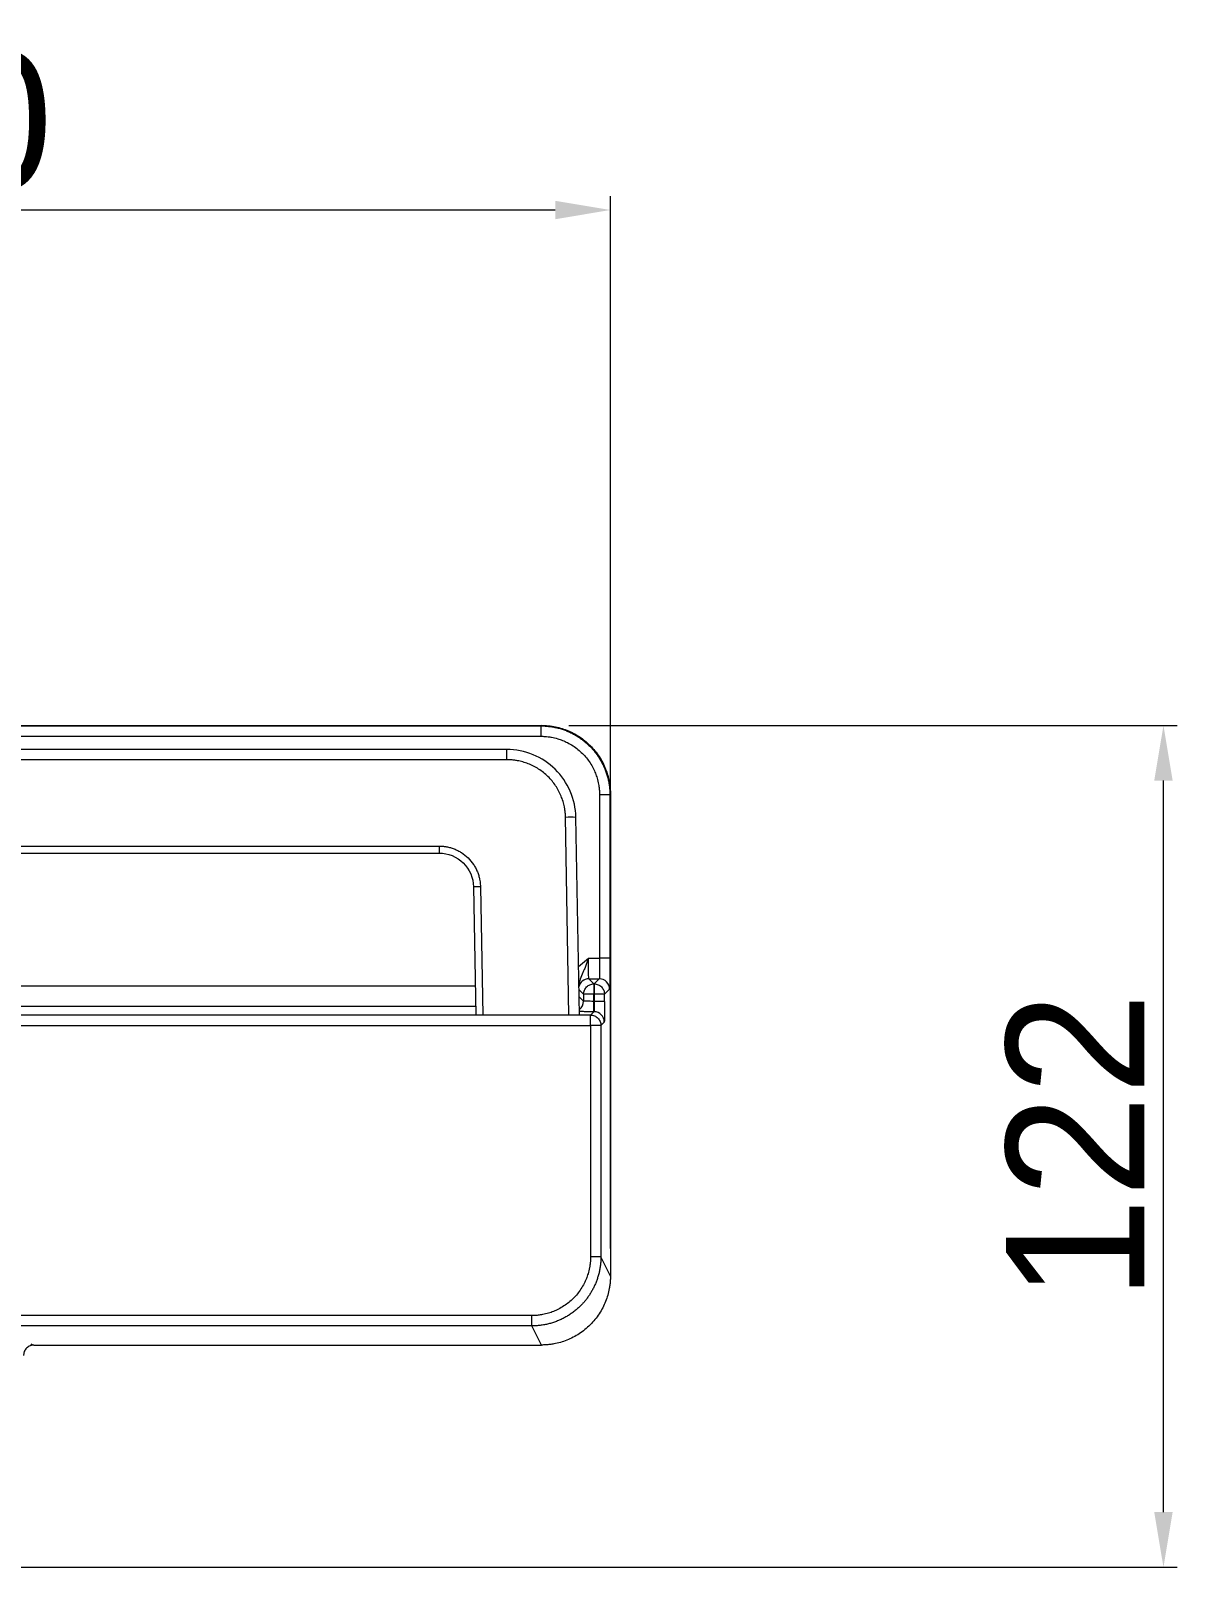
# Model space of a CAD drawing. Extents: x 0 to 3160, y 0 to 2315.
# Drawn here: x 1182.9 to 1348.9, y 456.8 to 679.5 of the extents above; entities that cross this region are included whole.
import ezdxf

# ---------------------------------------------------------------- set-up
doc = ezdxf.new("R2010")
doc.units = 0
doc.header["$LTSCALE"] = 10
doc.header["$MEASUREMENT"] = 0
doc.header["$PDMODE"] = 3
doc.header["$PDSIZE"] = -10
doc.layers.get('0').update_dxf_attribs({"linetype": 'CONTINUOUS'})
doc.layers.get('DEFPOINTS').update_dxf_attribs({"linetype": 'CONTINUOUS'})
doc.styles.add('Daelim Dimension', font='')
doc.styles.get('Daelim Dimension').set_extended_font_data('나눔고딕')
doc.dimstyles.new('DEFAULT', dxfattribs={"dimscale": 2, "dimtxt": 2, "dimasz": 2, "dimexe": 0, "dimexo": 2, "dimgap": 1, "dimtad": 1, "dimdec": 1, "dimzin": 9, "dimdsep": 46, "dimtxsty": 'Daelim Dimension', "dimcen": 0.5, "dimclrd": 252, "dimclre": 252, "dimclrt": 3, "dimadec": 1, "dimazin": 0, "dimtfac": 1, "dimtdec": 1, "dimtix": 1, "dimtmove": 0, "dimatfit": 3, "dimfxl": 1, "dimtolj": 1, "dimtzin": 1, "dimlwd": 9, "dimlwe": 9, "dimarcsym": 0})

# ---------------------------------------------------------------- blocks, each defined once
blk = doc.blocks.new('*D9')
at = {"color": 5, "lineweight": 9, "ltscale": 0.5, "transparency": 16777216}
for p, q in [((816.83, 503.04), (816.83, 655.52)), ((1266.83, 503.04), (1266.83, 655.52)), ((824.83, 653.52), (1258.83, 653.52))]:
    blk.add_line(p, q, dxfattribs=at)
at = {"color": 5, "ltscale": 0.5, "transparency": 16777216}
for points in [[(824.83, 654.85), (824.83, 652.18), (816.83, 653.52)], [(1258.83, 654.85), (1258.83, 652.18), (1266.83, 653.52)]]:
    blk.add_solid(points, dxfattribs=at)
at = {"layer": 'DEFPOINTS', "color": 0, "ltscale": 0.5, "transparency": 16777216}
for p in [(1266.83, 653.52), (816.83, 499.04), (1266.83, 499.04)]:
    blk.add_point(p, dxfattribs=at)
at = {"color": 7, "ltscale": 0.5, "transparency": 16777216, "insert": (1163.75, 666.37), "char_height": 20, "attachment_point": 5, "style": 'Daelim Dimension'}
blk.add_mtext('\\A1;450', dxfattribs=at)
blk = doc.blocks.new('*D10')
at = {"color": 5, "lineweight": 9, "ltscale": 0.5, "transparency": 16777216}
for p, q in [((1260.83, 578.83), (1348.94, 578.83)), ((1346.94, 464.83), (1346.94, 570.83)), ((1175.85, 456.83), (1348.94, 456.83))]:
    blk.add_line(p, q, dxfattribs=at)
at = {"color": 5, "ltscale": 0.5, "transparency": 16777216}
for points in [[(1345.6, 570.83), (1348.27, 570.83), (1346.94, 578.83)], [(1345.6, 464.83), (1348.27, 464.83), (1346.94, 456.83)]]:
    blk.add_solid(points, dxfattribs=at)
at = {"layer": 'DEFPOINTS', "color": 0, "ltscale": 0.5, "transparency": 16777216}
for p in [(1256.83, 578.83), (1346.94, 578.83), (1171.85, 456.83)]:
    blk.add_point(p, dxfattribs=at)
at = {"color": 7, "ltscale": 0.5, "transparency": 16777216, "insert": (1334.15, 517.83), "char_height": 20, "attachment_point": 5, "rotation": 90, "style": 'Daelim Dimension'}
blk.add_mtext('\\A1;122', dxfattribs=at)

msp = doc.modelspace()

# ---------------------------------------------------------------- linework, layer by layer
at = {"color": 7, "linetype": 'Continuous', "lineweight": 15}
for p, q in [((1061.36, 578.83), (1256.83, 578.83)), ((1083.08, 578.76), (1256.76, 578.76)), ((1083.08, 577.26), (1256.76, 577.26)), ((1256.83, 578.83), (1256.76, 578.76)), ((1256.76, 578.76), (1256.76, 577.26)), ((1251.83, 575.33), (1078.23, 575.33)), ((1251.83, 573.86), (1251.83, 575.33)), ((1265.26, 568.76), (1265.26, 545.11)), ((1266.76, 568.76), (1265.26, 568.76)), ((1266.83, 568.83), (1266.76, 568.76)), ((1266.76, 568.76), (1266.76, 545.11)), ((1266.83, 568.83), (1266.83, 499.04)), ((1262.33, 536.85), (1261.83, 565.51)), ((1242.01, 561.35), (1242.01, 560.33)), ((1082.16, 560.33), (1242.01, 560.33)), ((1247, 555.42), (1247.33, 536.85)), ((1263.66, 545.11), (1265.26, 545.11)), ((1266.76, 545.11), (1265.26, 545.11)), ((1264.45, 541.37), (1263.7, 542.11)), ((1263.7, 542.11), (1265.22, 542.11)), ((1264.47, 541.37), (1264.45, 541.37)), ((1265.22, 542.11), (1264.47, 541.37)), ((1264.45, 539.87), (1262.95, 539.87)), ((1262.95, 539.87), (1262.95, 538.87)), ((1264.45, 539.87), (1264.47, 539.87)), ((1264.45, 538.84), (1264.45, 539.87)), ((1264.47, 539.87), (1264.47, 538.84)), ((1265.97, 539.87), (1264.47, 539.87)), ((1266.72, 540.61), (1265.97, 539.87)), ((1265.97, 538.84), (1265.97, 539.87)), ((1247.94, 536.84), (1087.48, 536.84)), ((1247.31, 538.11), (1088.73, 538.11)), ((1247.17, 536.85), (1247.17, 536.93)), ((1261, 536.84), (1248.17, 536.84)), ((1263.95, 536.84), (1261.28, 536.84)), ((1262.5, 536.92), (1262.5, 536.86)), ((1264.45, 537.34), (1263.95, 536.84)), ((1263.95, 535.34), (1263.95, 536.84)), ((1264.45, 538.84), (1264.47, 538.84)), ((1264.45, 537.34), (1264.45, 538.84)), ((1265.97, 538.84), (1264.47, 538.84)), ((1087.48, 535.34), (1263.95, 535.34)), ((1263.95, 535.34), (1263.95, 501.81)), ((1265.45, 535.34), (1263.95, 535.34)), ((1265.95, 535.84), (1265.45, 535.34)), ((1265.45, 535.34), (1265.45, 501.81)), ((1265.45, 501.81), (1263.95, 501.81)), ((1266.83, 499.04), (1265.45, 501.81)), ((1255.45, 493.31), (828.21, 493.31)), ((1255.45, 491.81), (1255.45, 493.31)), ((1255.45, 491.81), (828.21, 491.81)), ((1256.83, 489.04), (1255.45, 491.81)), ((1182.87, 489.19), (1183.33, 489.04)), ((1183.33, 489.04), (1256.83, 489.04))]:
    msp.add_line(p, q, dxfattribs=at)
at = {"color": 8, "linetype": 'Continuous', "lineweight": 15}
for p, q in [((1251.83, 573.86), (1079.72, 573.86)), ((1260.83, 536.84), (1260.33, 565.51)), ((1082.14, 561.35), (1242.01, 561.35)), ((1248, 555.45), (1248.33, 536.84)), ((1262.21, 543.88), (1263.66, 545.11)), ((1088.73, 541.11), (1247.25, 541.11)), ((1262.27, 540.55), (1262.95, 539.87)), ((1262.28, 539.53), (1262.95, 538.87))]:
    msp.add_line(p, q, dxfattribs=at)
at = {"color": 7, "linetype": 'Continuous', "lineweight": 15}
for centre, radius, start, end in [((1261.08, 544.01), 21.51, 88.0018, 91.9982), ((1248.01, 541.1), 14.35, 90.0018, 93.9969), ((1265.22, 540.61), 1.5, 0.0051, 89.9992), ((1264.45, 535.84), 1.5, 0.0058, 89.9945)]:
    msp.add_arc(centre, radius, start, end, dxfattribs=at)
at = {"color": 8, "linetype": 'Continuous', "lineweight": 15}
for centre, start, end in [((1263.7, 540.61), 90.0094, 167.3061), ((1261.45, 538.87), 306.206, 359.9953)]:
    msp.add_arc(centre, 1.5, start, end, dxfattribs=at)
at = {"color": 7, "linetype": 'Continuous', "lineweight": 15}
for points, knots in [([(1256.76, 578.76), (1256.86, 578.76), (1257.08, 578.75), (1257.39, 578.74), (1257.71, 578.71), (1258.02, 578.68), (1258.33, 578.63), (1258.64, 578.58), (1258.94, 578.52), (1259.24, 578.45), (1259.54, 578.37), (1259.83, 578.28), (1260.12, 578.18), (1260.4, 578.07), (1260.68, 577.96), (1260.96, 577.83), (1261.23, 577.7), (1261.49, 577.57), (1261.75, 577.42), (1262.01, 577.27), (1262.26, 577.11), (1262.5, 576.95), (1262.74, 576.77), (1262.97, 576.6), (1263.19, 576.41), (1263.41, 576.22), (1263.62, 576.03), (1263.9, 575.76), (1264.23, 575.41), (1264.6, 574.97), (1264.95, 574.5), (1265.27, 574.01), (1265.57, 573.5), (1265.84, 572.96), (1266.08, 572.4), (1266.28, 571.83), (1266.45, 571.24), (1266.59, 570.63), (1266.68, 570.02), (1266.75, 569.39), (1266.75, 568.97), (1266.76, 568.76)], [0, 0, 0, 0, 0.020245, 0.040409, 0.060492, 0.080494, 0.100415, 0.120254, 0.140013, 0.159691, 0.179287, 0.198803, 0.218237, 0.23759, 0.256863, 0.276054, 0.295164, 0.314194, 0.333142, 0.352009, 0.370795, 0.3895, 0.408124, 0.426667, 0.445129, 0.46351, 0.48181, 0.500029, 0.536543, 0.573382, 0.610545, 0.648032, 0.685843, 0.723978, 0.762437, 0.80122, 0.840328, 0.87976, 0.919516, 0.959596, 1, 1, 1, 1]), ([(1256.76, 577.26), (1256.85, 577.26), (1257.06, 577.25), (1257.4, 577.24), (1257.83, 577.19), (1258.44, 577.1), (1259.14, 576.93), (1259.91, 576.66), (1260.66, 576.33), (1261.66, 575.75), (1262.81, 574.81), (1263.75, 573.66), (1264.33, 572.66), (1264.66, 571.91), (1264.93, 571.14), (1265.11, 570.39), (1265.21, 569.7), (1265.25, 569.18), (1265.26, 568.88), (1265.26, 568.76)], [0, 0, 0, 0, 0.020334, 0.046542, 0.078619, 0.116565, 0.185242, 0.240092, 0.299666, 0.368767, 0.500004, 0.631242, 0.700341, 0.759917, 0.814765, 0.883444, 0.932729, 0.971584, 1, 1, 1, 1]), ([(1256.83, 578.83), (1256.93, 578.83), (1257.14, 578.83), (1257.44, 578.81), (1257.75, 578.79), (1258.05, 578.76), (1258.35, 578.72), (1258.87, 578.63), (1259.6, 578.46), (1260.53, 578.14), (1261.44, 577.73), (1262.62, 577.04), (1263.95, 575.95), (1265.04, 574.62), (1265.73, 573.44), (1266.14, 572.53), (1266.46, 571.6), (1266.65, 570.77), (1266.76, 570.05), (1266.82, 569.44), (1266.83, 569.04), (1266.83, 568.83)], [0, 0, 0, 0, 0.019454, 0.038873, 0.058277, 0.077682, 0.097107, 0.11657, 0.178317, 0.240097, 0.304418, 0.368771, 0.500007, 0.631242, 0.695562, 0.759916, 0.821663, 0.883444, 0.922312, 0.961116, 1, 1, 1, 1]), ([(1261.83, 565.51), (1261.79, 568.1), (1260.69, 570.65), (1257, 574.28), (1254.43, 575.33), (1251.83, 575.33)], [0, 0, 0, 0, 0.5, 0.5, 1, 1, 1, 1]), ([(1260.33, 565.51), (1260.33, 565.59), (1260.32, 565.76), (1260.31, 566.02), (1260.28, 566.27), (1260.25, 566.53), (1260.21, 566.78), (1260.13, 567.22), (1259.98, 567.83), (1259.7, 568.61), (1259.34, 569.37), (1258.75, 570.35), (1257.83, 571.46), (1256.7, 572.37), (1255.71, 572.94), (1254.95, 573.28), (1254.16, 573.55), (1253.47, 573.71), (1252.86, 573.8), (1252.35, 573.85), (1252, 573.85), (1251.83, 573.86)], [0, 0, 0, 0, 0.019485, 0.038936, 0.058372, 0.07781, 0.097268, 0.116763, 0.178531, 0.240337, 0.304617, 0.368937, 0.500031, 0.631121, 0.695395, 0.759709, 0.821468, 0.883267, 0.922193, 0.961056, 1, 1, 1, 1]), ([(1242.01, 561.35), (1242.08, 561.35), (1242.22, 561.35), (1242.44, 561.33), (1242.66, 561.32), (1242.87, 561.29), (1243.2, 561.23), (1243.65, 561.13), (1244.2, 560.94), (1244.74, 560.7), (1245.44, 560.3), (1246.24, 559.66), (1246.89, 558.87), (1247.31, 558.18), (1247.56, 557.64), (1247.76, 557.09), (1247.88, 556.6), (1247.95, 556.18), (1247.99, 555.82), (1248, 555.57), (1248, 555.45)], [0, 0, 0, 0, 0.02337, 0.046699, 0.070017, 0.093355, 0.116744, 0.178495, 0.240303, 0.304568, 0.368891, 0.499981, 0.631076, 0.695347, 0.759675, 0.821434, 0.88325, 0.922177, 0.961047, 1, 1, 1, 1]), ([(1242.01, 560.33), (1243.3, 560.33), (1244.59, 559.81), (1246.43, 557.99), (1246.98, 556.72), (1247, 555.42)], [0, 0, 0, 0, 0.5, 0.5, 1, 1, 1, 1]), ([(1263.66, 545.11), (1263.6, 544.93), (1263.47, 544.57), (1263.26, 544.02), (1263.06, 543.5), (1262.79, 542.83), (1262.43, 542.16), (1262.31, 541.54), (1262.25, 541.28)], [0, 0, 0, 0, 0.133162, 0.267029, 0.413356, 0.535253, 0.803377, 1, 1, 1, 1]), ([(1263.7, 542.11), (1263.69, 542.12), (1263.68, 542.45), (1263.66, 543.56), (1263.66, 544.33), (1263.66, 545.11)], [0, 0, 0, 0, 0.5, 0.5, 1, 1, 1, 1]), ([(1265.26, 545.11), (1265.26, 544.33), (1265.25, 543.56), (1265.24, 542.45), (1265.23, 542.12), (1265.22, 542.11)], [0, 0, 0, 0, 0.5, 0.5, 1, 1, 1, 1]), ([(1266.76, 545.11), (1266.76, 545.04), (1266.76, 544.9), (1266.76, 544.69), (1266.76, 544.48), (1266.76, 544.28), (1266.76, 544.07), (1266.76, 543.87), (1266.76, 543.66), (1266.75, 543.39), (1266.75, 543.05), (1266.75, 542.66), (1266.75, 542.29), (1266.75, 541.94), (1266.74, 541.63), (1266.74, 541.36), (1266.74, 541.13), (1266.73, 540.94), (1266.73, 540.8), (1266.73, 540.69), (1266.72, 540.63), (1266.72, 540.62), (1266.72, 540.61)], [0, 0, 0, 0, 0.030245, 0.060292, 0.090208, 0.12006, 0.149914, 0.179837, 0.209897, 0.240157, 0.304411, 0.36874, 0.434345, 0.500026, 0.565631, 0.631313, 0.695568, 0.759899, 0.820177, 0.879931, 0.939693, 1, 1, 1, 1]), ([(1262.95, 539.87), (1262.95, 540.06), (1262.98, 540.26), (1263.14, 540.62), (1263.25, 540.79), (1263.52, 541.07), (1263.69, 541.18), (1264.05, 541.33), (1264.25, 541.37), (1264.45, 541.37)], [0, 0, 0, 0, 0.25, 0.25, 0.5, 0.5, 0.75, 0.75, 1, 1, 1, 1]), ([(1264.45, 541.37), (1264.45, 541.37), (1264.45, 541.33), (1264.45, 541.17), (1264.45, 541.06), (1264.45, 540.79), (1264.45, 540.62), (1264.45, 540.26), (1264.45, 540.06), (1264.45, 539.87)], [0, 0, 0, 0, 0.25, 0.25, 0.5, 0.5, 0.75, 0.75, 1, 1, 1, 1]), ([(1264.47, 541.37), (1264.47, 541.37), (1264.47, 541.33), (1264.47, 541.17), (1264.47, 541.06), (1264.47, 540.79), (1264.47, 540.62), (1264.47, 540.26), (1264.47, 540.06), (1264.47, 539.87)], [0, 0, 0, 0, 0.25, 0.25, 0.5, 0.5, 0.75, 0.75, 1, 1, 1, 1]), ([(1264.47, 541.37), (1264.67, 541.37), (1264.86, 541.33), (1265.23, 541.18), (1265.39, 541.07), (1265.67, 540.79), (1265.78, 540.62), (1265.93, 540.26), (1265.97, 540.06), (1265.97, 539.87)], [0, 0, 0, 0, 0.25, 0.25, 0.5, 0.5, 0.75, 0.75, 1, 1, 1, 1]), ([(1264.45, 538.84), (1264.05, 538.84), (1263.67, 538.85), (1263.11, 538.85), (1262.95, 538.86), (1262.95, 538.87)], [0, 0, 0, 0, 0.5, 0.5, 1, 1, 1, 1]), ([(1247.94, 536.84), (1247.91, 536.84), (1247.86, 536.84), (1247.79, 536.85), (1247.71, 536.85), (1247.61, 536.85), (1247.5, 536.85), (1247.38, 536.85), (1247.29, 536.85), (1247.22, 536.85), (1247.18, 536.85), (1247.17, 536.85), (1247.17, 536.85)], [0, 0, 0, 0, 0.060904, 0.121443, 0.182021, 0.243041, 0.371372, 0.500081, 0.628399, 0.75713, 0.878448, 1, 1, 1, 1]), ([(1248.17, 536.84), (1248.13, 536.84), (1248.05, 536.84), (1247.98, 536.84), (1247.94, 536.84)], [0, 0, 0, 0, 0.500891, 1, 1, 1, 1]), ([(1261.28, 536.84), (1261.23, 536.84), (1261.14, 536.84), (1261.05, 536.84), (1261, 536.84)], [0, 0, 0, 0, 0.499128, 1, 1, 1, 1]), ([(1262.5, 536.86), (1262.5, 536.86), (1262.49, 536.86), (1262.48, 536.86), (1262.45, 536.85), (1262.4, 536.85), (1262.31, 536.85), (1262.16, 536.85), (1261.97, 536.85), (1261.76, 536.85), (1261.53, 536.85), (1261.36, 536.84), (1261.28, 536.84)], [0, 0, 0, 0, 0.06083, 0.121254, 0.181698, 0.242591, 0.371232, 0.500107, 0.62873, 0.757622, 0.878729, 1, 1, 1, 1]), ([(1263.95, 536.84), (1264.14, 536.84), (1264.34, 536.81), (1264.7, 536.66), (1264.87, 536.54), (1265.15, 536.27), (1265.26, 536.1), (1265.41, 535.74), (1265.45, 535.54), (1265.45, 535.34)], [0, 0, 0, 0, 0.25, 0.25, 0.5, 0.5, 0.75, 0.75, 1, 1, 1, 1]), ([(1264.47, 538.84), (1264.47, 538.45), (1264.47, 538.06), (1264.46, 537.51), (1264.45, 537.35), (1264.45, 537.34)], [0, 0, 0, 0, 0.5, 0.5, 1, 1, 1, 1]), ([(1265.97, 538.84), (1265.97, 538.79), (1265.97, 538.68), (1265.97, 538.52), (1265.97, 538.36), (1265.97, 538.2), (1265.97, 538.05), (1265.97, 537.89), (1265.97, 537.6), (1265.97, 537.19), (1265.96, 536.72), (1265.96, 536.33), (1265.96, 536.09), (1265.95, 535.96), (1265.95, 535.9), (1265.95, 535.85), (1265.95, 535.85), (1265.95, 535.84)], [0, 0, 0, 0, 0.034564, 0.068883, 0.103058, 0.137187, 0.171371, 0.205709, 0.2403, 0.370103, 0.500022, 0.629828, 0.759748, 0.820058, 0.879846, 0.939649, 1, 1, 1, 1]), ([(1263.95, 501.81), (1263.95, 501.72), (1263.95, 501.51), (1263.93, 501.16), (1263.88, 500.73), (1263.79, 500.12), (1263.62, 499.42), (1263.35, 498.65), (1263.02, 497.91), (1262.44, 496.91), (1261.5, 495.75), (1260.35, 494.82), (1259.35, 494.24), (1258.6, 493.9), (1257.83, 493.63), (1257.08, 493.45), (1256.39, 493.35), (1255.87, 493.31), (1255.58, 493.31), (1255.45, 493.31)], [0, 0, 0, 0, 0.020353, 0.046569, 0.078643, 0.116574, 0.185277, 0.240108, 0.299702, 0.368786, 0.500023, 0.631257, 0.700362, 0.759926, 0.81478, 0.883448, 0.932737, 0.971591, 1, 1, 1, 1]), ([(1265.45, 501.81), (1265.45, 501.71), (1265.45, 501.51), (1265.43, 501.21), (1265.41, 500.91), (1265.38, 500.62), (1265.34, 500.33), (1265.29, 500.04), (1265.24, 499.76), (1265.18, 499.48), (1265.11, 499.21), (1265.03, 498.94), (1264.94, 498.67), (1264.85, 498.41), (1264.76, 498.15), (1264.65, 497.9), (1264.54, 497.65), (1264.43, 497.41), (1264.31, 497.17), (1264.18, 496.94), (1264.05, 496.71), (1263.92, 496.49), (1263.78, 496.27), (1263.63, 496.06), (1263.48, 495.85), (1263.33, 495.65), (1263.18, 495.46), (1263.02, 495.27), (1262.85, 495.08), (1262.69, 494.91), (1262.44, 494.65), (1262.09, 494.32), (1261.63, 493.94), (1261.14, 493.58), (1260.64, 493.25), (1260.11, 492.95), (1259.57, 492.69), (1259.01, 492.46), (1258.44, 492.26), (1257.86, 492.09), (1257.27, 491.97), (1256.66, 491.87), (1256.06, 491.82), (1255.65, 491.81), (1255.45, 491.81)], [0, 0, 0, 0, 0.019153, 0.03817, 0.05705, 0.075794, 0.094401, 0.112872, 0.131206, 0.149404, 0.167466, 0.185391, 0.203179, 0.220832, 0.238347, 0.255727, 0.272969, 0.290076, 0.307046, 0.323879, 0.340576, 0.357137, 0.373561, 0.389849, 0.406, 0.422015, 0.437894, 0.453636, 0.469241, 0.484711, 0.500043, 0.538168, 0.576349, 0.614584, 0.652876, 0.691223, 0.729625, 0.768083, 0.806596, 0.845166, 0.883791, 0.922471, 0.961208, 1, 1, 1, 1]), ([(1266.83, 499.04), (1266.83, 498.94), (1266.83, 498.73), (1266.81, 498.43), (1266.79, 498.13), (1266.76, 497.82), (1266.72, 497.52), (1266.63, 497), (1266.46, 496.27), (1266.14, 495.34), (1265.73, 494.43), (1265.04, 493.25), (1263.95, 491.92), (1262.62, 490.83), (1261.44, 490.14), (1260.53, 489.73), (1259.6, 489.41), (1258.77, 489.22), (1258.05, 489.11), (1257.44, 489.05), (1257.04, 489.04), (1256.83, 489.04)], [0, 0, 0, 0, 0.019456, 0.038877, 0.058281, 0.077688, 0.097115, 0.116579, 0.17833, 0.240113, 0.304436, 0.36879, 0.500025, 0.631256, 0.695574, 0.759925, 0.821669, 0.883447, 0.922315, 0.961117, 1, 1, 1, 1]), ([(1183.33, 489.04), (1183.29, 489.04), (1183.22, 489.04), (1183.11, 489.02), (1183, 489), (1182.89, 488.97), (1182.72, 488.91), (1182.5, 488.8), (1182.26, 488.61), (1182.07, 488.37), (1181.95, 488.13), (1181.87, 487.91), (1181.84, 487.73), (1181.83, 487.6), (1181.83, 487.54)], [0, 0, 0, 0, 0.048321, 0.096243, 0.14404, 0.191988, 0.240361, 0.370208, 0.500243, 0.630018, 0.760001, 0.840162, 0.919733, 1, 1, 1, 1])]:
    msp.add_open_spline(points, degree=3, knots=knots, dxfattribs=at)
at = {"color": 8, "linetype": 'Continuous', "lineweight": 15}
msp.add_open_spline([(1264.45, 537.34), (1264.07, 537.34), (1263.49, 537.34), (1262.8, 537.35), (1262.46, 537.35), (1262.33, 537.35), (1262.32, 537.35)], degree=3, knots=[0, 0, 0, 0, 0.475547, 0.733924, 0.992532, 1, 1, 1, 1], dxfattribs=at)

# ---------------------------------------------------------------- dimensions: what is measured, and where the dimension line sits
at = {"color": 5, "ltscale": 0.5}
dim = msp.add_linear_dim(base=(1266.83, 653.52), p1=(816.83, 499.04), p2=(1266.83, 499.04), dimstyle='DEFAULT', override={"dimtxt": 10, "dimasz": 4, "dimexe": 1, "dimdec": 0, "dimclrd": 5, "dimclre": 5, "dimclrt": 7}, dxfattribs=at)
dim.commit()
dim.dimension.update_dxf_attribs({"geometry": '*D9', "text_midpoint": (1163.75, 653.52), "dimtype": 160})
dim = msp.add_linear_dim(base=(1346.94, 578.83), p1=(1171.85, 456.83), p2=(1256.83, 578.83), angle=90, dimstyle='DEFAULT', override={"dimtxt": 10, "dimasz": 4, "dimexe": 1, "dimdec": 0, "dimclrd": 5, "dimclre": 5, "dimclrt": 7}, dxfattribs=at)
dim.commit()
dim.dimension.update_dxf_attribs({"geometry": '*D10', "text_midpoint": (1334.15, 517.83)})

doc.saveas('drawing.dxf')
